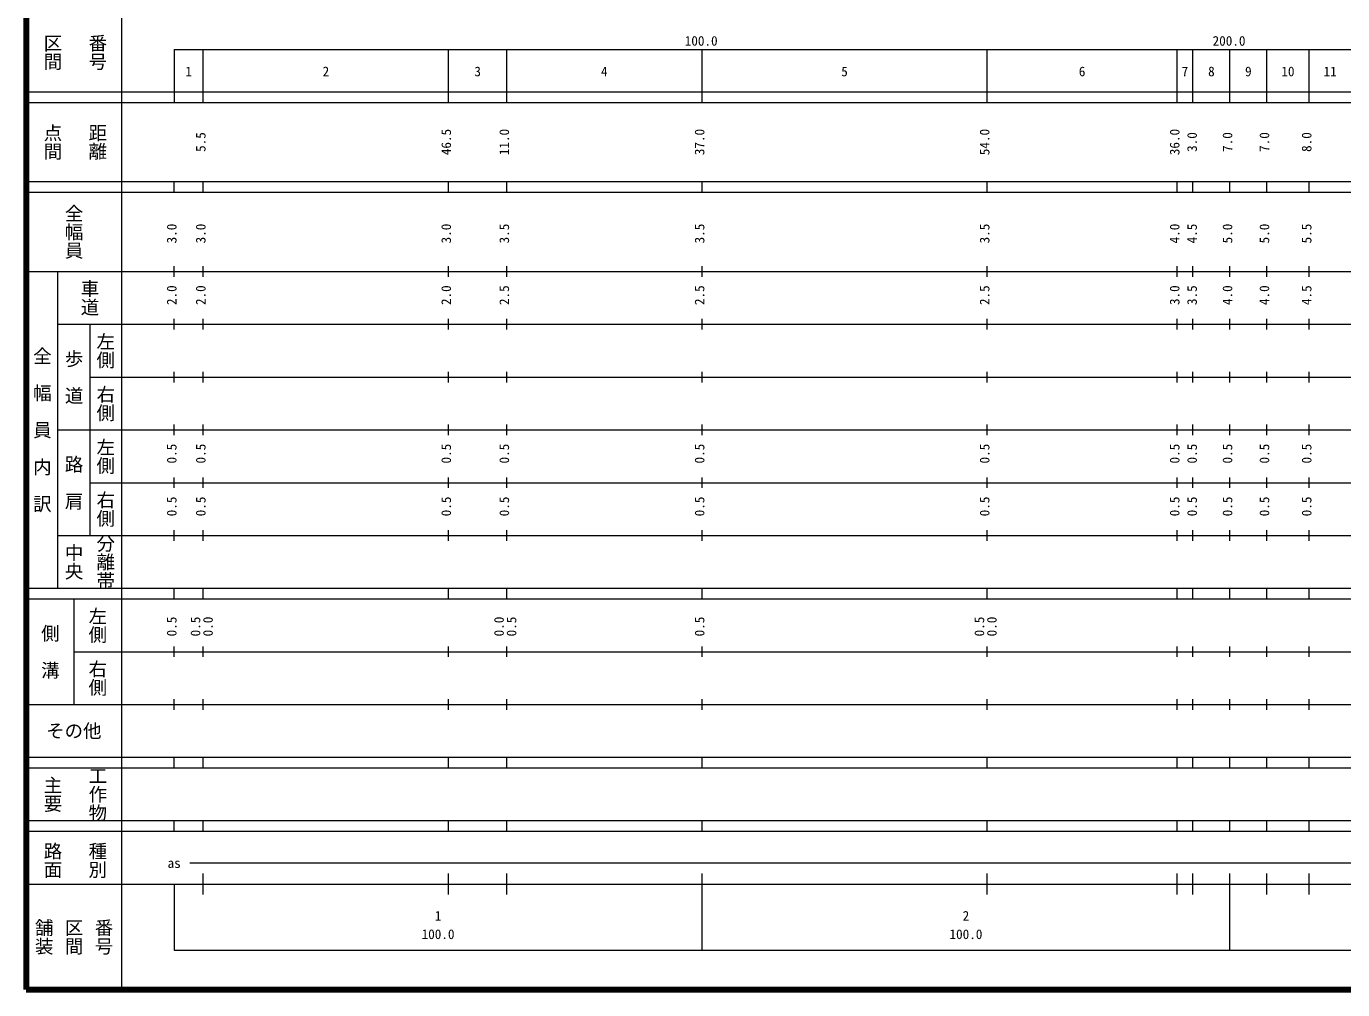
# Model space of a CAD drawing. Units: millimetres on the paper, enlarged 1000 times. Extents: x 40000 to 680000, y 20000 to 380000.
# Drawn here: x 40000 to 289369, y 20000 to 202409 of the extents above; entities that cross this region are included whole.
import ezdxf
from ezdxf.enums import TextEntityAlignment as Align

# ---------------------------------------------------------------- set-up
doc = ezdxf.new("R2010")
doc.units = ezdxf.units.MM
doc.header["$LTSCALE"] = 1000
doc.layers.add('M-TTL', color=2, linetype='Continuous', lineweight=140)
doc.layers.add('M-TTL-BAND', color=7, linetype='Continuous', lineweight=13)
doc.styles.add('@ＭＳ ゴシック', font='')
doc.styles.add('ＭＳ ゴシック', font='')
doc.styles.get('@ＭＳ ゴシック').set_extended_font_data('@MS Gothic')
doc.styles.get('ＭＳ ゴシック').set_extended_font_data('MS Gothic')

msp = doc.modelspace()

# ---------------------------------------------------------------- linework, layer by layer
at = {"layer": 'M-TTL'}
for p, q in [((40000, 380000), (40000, 20000)), ((40000, 20000), (680000, 20000))]:
    msp.add_line(p, q, dxfattribs=at)
at = {"layer": 'M-TTL-BAND'}
for p, q in [((58000, 370000), (58000, 20000)), ((68000, 198000), (579000, 198000)), ((68000, 198000), (68000, 188000)), ((73500, 188000), (73500, 198000)), ((120000, 188000), (120000, 198000)), ((131000, 188000), (131000, 198000)), ((168000, 188000), (168000, 198000)), ((222000, 188000), (222000, 198000)), ((258000, 188000), (258000, 198000)), ((261000, 188000), (261000, 198000)), ((268000, 188000), (268000, 198000)), ((275000, 188000), (275000, 198000)), ((283000, 188000), (283000, 198000)), ((40000, 190000), (579000, 190000)), ((40000, 188000), (579000, 188000)), ((40000, 173000), (579000, 173000)), ((68000, 171000), (68000, 173000)), ((73500, 171000), (73500, 173000)), ((120000, 171000), (120000, 173000)), ((131000, 171000), (131000, 173000)), ((168000, 171000), (168000, 173000)), ((222000, 171000), (222000, 173000)), ((258000, 171000), (258000, 173000)), ((261000, 171000), (261000, 173000)), ((268000, 171000), (268000, 173000)), ((275000, 171000), (275000, 173000)), ((283000, 171000), (283000, 173000)), ((40000, 171000), (579000, 171000)), ((40000, 156000), (579000, 156000)), ((46000, 96000), (46000, 156000)), ((68000, 155000), (68000, 157000)), ((73500, 155000), (73500, 157000)), ((120000, 155000), (120000, 157000)), ((131000, 155000), (131000, 157000)), ((168000, 155000), (168000, 157000)), ((222000, 155000), (222000, 157000)), ((258000, 155000), (258000, 157000)), ((261000, 155000), (261000, 157000)), ((268000, 155000), (268000, 157000)), ((275000, 155000), (275000, 157000)), ((283000, 155000), (283000, 157000)), ((46000, 146000), (579000, 146000)), ((52000, 146000), (52000, 106000)), ((68000, 145000), (68000, 147000)), ((73500, 145000), (73500, 147000)), ((120000, 145000), (120000, 147000)), ((131000, 145000), (131000, 147000)), ((168000, 145000), (168000, 147000)), ((222000, 145000), (222000, 147000)), ((258000, 145000), (258000, 147000)), ((261000, 145000), (261000, 147000)), ((268000, 145000), (268000, 147000)), ((275000, 145000), (275000, 147000)), ((283000, 145000), (283000, 147000)), ((52000, 136000), (579000, 136000)), ((68000, 135000), (68000, 137000)), ((73500, 135000), (73500, 137000)), ((120000, 135000), (120000, 137000)), ((131000, 135000), (131000, 137000)), ((168000, 135000), (168000, 137000)), ((222000, 135000), (222000, 137000)), ((258000, 135000), (258000, 137000)), ((261000, 135000), (261000, 137000)), ((268000, 135000), (268000, 137000)), ((275000, 135000), (275000, 137000)), ((283000, 135000), (283000, 137000)), ((46000, 126000), (579000, 126000)), ((68000, 125000), (68000, 127000)), ((73500, 125000), (73500, 127000)), ((120000, 125000), (120000, 127000)), ((131000, 125000), (131000, 127000)), ((168000, 125000), (168000, 127000)), ((222000, 125000), (222000, 127000)), ((258000, 125000), (258000, 127000)), ((261000, 125000), (261000, 127000)), ((268000, 125000), (268000, 127000)), ((275000, 125000), (275000, 127000)), ((283000, 125000), (283000, 127000)), ((52000, 116000), (579000, 116000)), ((68000, 115000), (68000, 117000)), ((73500, 115000), (73500, 117000)), ((120000, 115000), (120000, 117000)), ((131000, 115000), (131000, 117000)), ((168000, 115000), (168000, 117000)), ((222000, 115000), (222000, 117000)), ((258000, 115000), (258000, 117000)), ((261000, 115000), (261000, 117000)), ((268000, 115000), (268000, 117000)), ((275000, 115000), (275000, 117000)), ((283000, 115000), (283000, 117000)), ((46000, 106000), (579000, 106000)), ((68000, 105000), (68000, 107000)), ((73500, 105000), (73500, 107000)), ((120000, 105000), (120000, 107000)), ((131000, 105000), (131000, 107000)), ((168000, 105000), (168000, 107000)), ((222000, 105000), (222000, 107000)), ((258000, 105000), (258000, 107000)), ((261000, 105000), (261000, 107000)), ((268000, 105000), (268000, 107000)), ((275000, 105000), (275000, 107000)), ((283000, 105000), (283000, 107000)), ((40000, 96000), (579000, 96000)), ((68000, 94000), (68000, 96000)), ((73500, 94000), (73500, 96000)), ((120000, 94000), (120000, 96000)), ((131000, 94000), (131000, 96000)), ((168000, 94000), (168000, 96000)), ((222000, 94000), (222000, 96000)), ((258000, 94000), (258000, 96000)), ((261000, 94000), (261000, 96000)), ((268000, 94000), (268000, 96000)), ((275000, 94000), (275000, 96000)), ((283000, 94000), (283000, 96000)), ((40000, 94000), (579000, 94000)), ((49000, 94000), (49000, 74000)), ((68000, 83000), (68000, 85000)), ((73500, 83000), (73500, 85000)), ((120000, 83000), (120000, 85000)), ((131000, 83000), (131000, 85000)), ((168000, 83000), (168000, 85000)), ((222000, 83000), (222000, 85000)), ((258000, 83000), (258000, 85000)), ((261000, 83000), (261000, 85000)), ((268000, 83000), (268000, 85000)), ((275000, 83000), (275000, 85000)), ((283000, 83000), (283000, 85000)), ((49000, 84000), (579000, 84000)), ((68000, 73000), (68000, 75000)), ((73500, 73000), (73500, 75000)), ((120000, 73000), (120000, 75000)), ((131000, 73000), (131000, 75000)), ((168000, 73000), (168000, 75000)), ((222000, 73000), (222000, 75000)), ((258000, 73000), (258000, 75000)), ((261000, 73000), (261000, 75000)), ((268000, 73000), (268000, 75000)), ((275000, 73000), (275000, 75000)), ((283000, 73000), (283000, 75000)), ((40000, 74000), (579000, 74000)), ((40000, 64000), (579000, 64000)), ((68000, 62000), (68000, 64000)), ((73500, 62000), (73500, 64000)), ((120000, 62000), (120000, 64000)), ((131000, 62000), (131000, 64000)), ((168000, 62000), (168000, 64000)), ((222000, 62000), (222000, 64000)), ((258000, 62000), (258000, 64000)), ((261000, 62000), (261000, 64000)), ((268000, 62000), (268000, 64000)), ((275000, 62000), (275000, 64000)), ((283000, 62000), (283000, 64000)), ((40000, 62000), (579000, 62000)), ((40000, 52000), (579000, 52000)), ((40000, 50000), (579000, 50000)), ((68000, 50000), (68000, 52000)), ((73500, 50000), (73500, 52000)), ((120000, 50000), (120000, 52000)), ((131000, 50000), (131000, 52000)), ((168000, 50000), (168000, 52000)), ((222000, 50000), (222000, 52000)), ((258000, 50000), (258000, 52000)), ((261000, 50000), (261000, 52000)), ((268000, 50000), (268000, 52000)), ((275000, 50000), (275000, 52000)), ((283000, 50000), (283000, 52000)), ((71000, 44000), (362800, 44000)), ((40000, 40000), (579000, 40000)), ((68000, 40000), (68000, 27500)), ((73500, 38000), (73500, 42000)), ((120000, 38000), (120000, 42000)), ((131000, 38000), (131000, 42000)), ((168000, 27500), (168000, 42000)), ((222000, 38000), (222000, 42000)), ((258000, 38000), (258000, 42000)), ((261000, 38000), (261000, 42000)), ((268000, 27500), (268000, 42000)), ((275000, 38000), (275000, 42000)), ((283000, 38000), (283000, 42000)), ((68000, 27500), (579000, 27500))]:
    msp.add_line(p, q, dxfattribs=at)

# ---------------------------------------------------------------- texts
at = {"layer": 'M-TTL-BAND', "style": '@ＭＳ ゴシック'}
for s, p in [('区間', (45000, 197500)), ('番号', (53500, 197500)), ('点間', (45000, 180500)), ('距離', (53500, 180500)), ('全幅員', (49000, 163500)), ('車道', (52000, 151000)), ('左側', (55000, 141000)), ('全\u3000幅\u3000員\u3000内\u3000訳', (43000, 126000)), ('歩\u3000道', (49000, 136000)), ('右側', (55000, 131000)), ('左側', (55000, 121000)), ('路\u3000肩', (49000, 116000)), ('右側', (55000, 111000)), ('分離帯', (55000, 101000)), ('中央', (49000, 101000)), ('左側', (53500, 89000)), ('側\u3000溝', (44500, 84000)), ('右側', (53500, 79000)), ('主要', (45000, 57000)), ('工作物', (53500, 57000)), ('路面', (45000, 44500)), ('種別', (53500, 44500)), ('舗装', (43333, 30000)), ('区間', (49000, 30000)), ('番号', (54667, 30000))]:
    msp.add_text(s, height=2566, rotation=270, dxfattribs=at).set_placement(p, align=Align.MIDDLE_CENTER)
at = {"layer": 'M-TTL-BAND', "style": 'ＭＳ ゴシック'}
for s, p in [('100.0', (167844, 198195)), ('200.0', (267844, 198195)), ('1', (70750, 192405)), ('2', (96750, 192405)), ('3', (125500, 192405)), ('4', (149500, 192405)), ('5', (195000, 192405)), ('6', (240000, 192405)), ('7', (259500, 192405)), ('8', (264500, 192405)), ('9', (271500, 192405)), ('10', (279000, 192405)), ('11', (287000, 192405)), ('as', (68000, 42500)), ('1', (118000, 32523)), ('2', (218000, 32523)), ('100.0', (118000, 29033)), ('100.0', (218000, 29033))]:
    msp.add_text(s, height=1833, dxfattribs=at).set_placement(p, align=Align.BOTTOM_CENTER)
for s, p in [('5.5', (74500, 180500)), ('46.5', (121000, 180500)), ('11.0', (132000, 180500)), ('37.0', (169000, 180500)), ('54.0', (223000, 180500)), ('36.0', (259000, 180500)), ('3.0', (262299, 180500)), ('7.0', (269000, 180500)), ('7.0', (276000, 180500)), ('8.0', (284000, 180500)), ('3.0', (69000, 163174)), ('3.0', (74500, 163174)), ('3.0', (121000, 163174)), ('3.5', (132000, 163174)), ('3.5', (169000, 163174)), ('3.5', (223000, 163174)), ('4.0', (259000, 163174)), ('4.5', (262299, 163174)), ('5.0', (269000, 163174)), ('5.0', (276000, 163174)), ('5.5', (284000, 163174)), ('2.0', (69000, 151500)), ('2.0', (74500, 151500)), ('2.0', (121000, 151500)), ('2.5', (132000, 151500)), ('2.5', (169000, 151500)), ('2.5', (223000, 151500)), ('3.0', (259000, 151500)), ('3.5', (262299, 151500)), ('4.0', (269000, 151500)), ('4.0', (276000, 151500)), ('4.5', (284000, 151500)), ('0.5', (69000, 121500)), ('0.5', (74500, 121500)), ('0.5', (121000, 121500)), ('0.5', (132000, 121500)), ('0.5', (169000, 121500)), ('0.5', (223000, 121500)), ('0.5', (259000, 121500)), ('0.5', (262299, 121500)), ('0.5', (269000, 121500)), ('0.5', (276000, 121500)), ('0.5', (284000, 121500)), ('0.5', (69000, 111500)), ('0.5', (74500, 111500)), ('0.5', (121000, 111500)), ('0.5', (132000, 111500)), ('0.5', (169000, 111500)), ('0.5', (223000, 111500)), ('0.5', (259000, 111500)), ('0.5', (262299, 111500)), ('0.5', (269000, 111500)), ('0.5', (276000, 111500)), ('0.5', (284000, 111500)), ('0.5', (69000, 88764)), ('0.5', (73500, 88764)), ('0.0', (75870, 88764)), ('0.0', (131000, 88764)), ('0.5', (133370, 88764)), ('0.5', (169000, 88764)), ('0.5', (222000, 88764)), ('0.0', (224370, 88764))]:
    msp.add_text(s, height=1833, rotation=90, dxfattribs=at).set_placement(p, align=Align.BOTTOM_CENTER)
msp.add_text('その他', height=2566, dxfattribs=at).set_placement((49000, 69000), align=Align.MIDDLE_CENTER)

doc.saveas('drawing.dxf')
